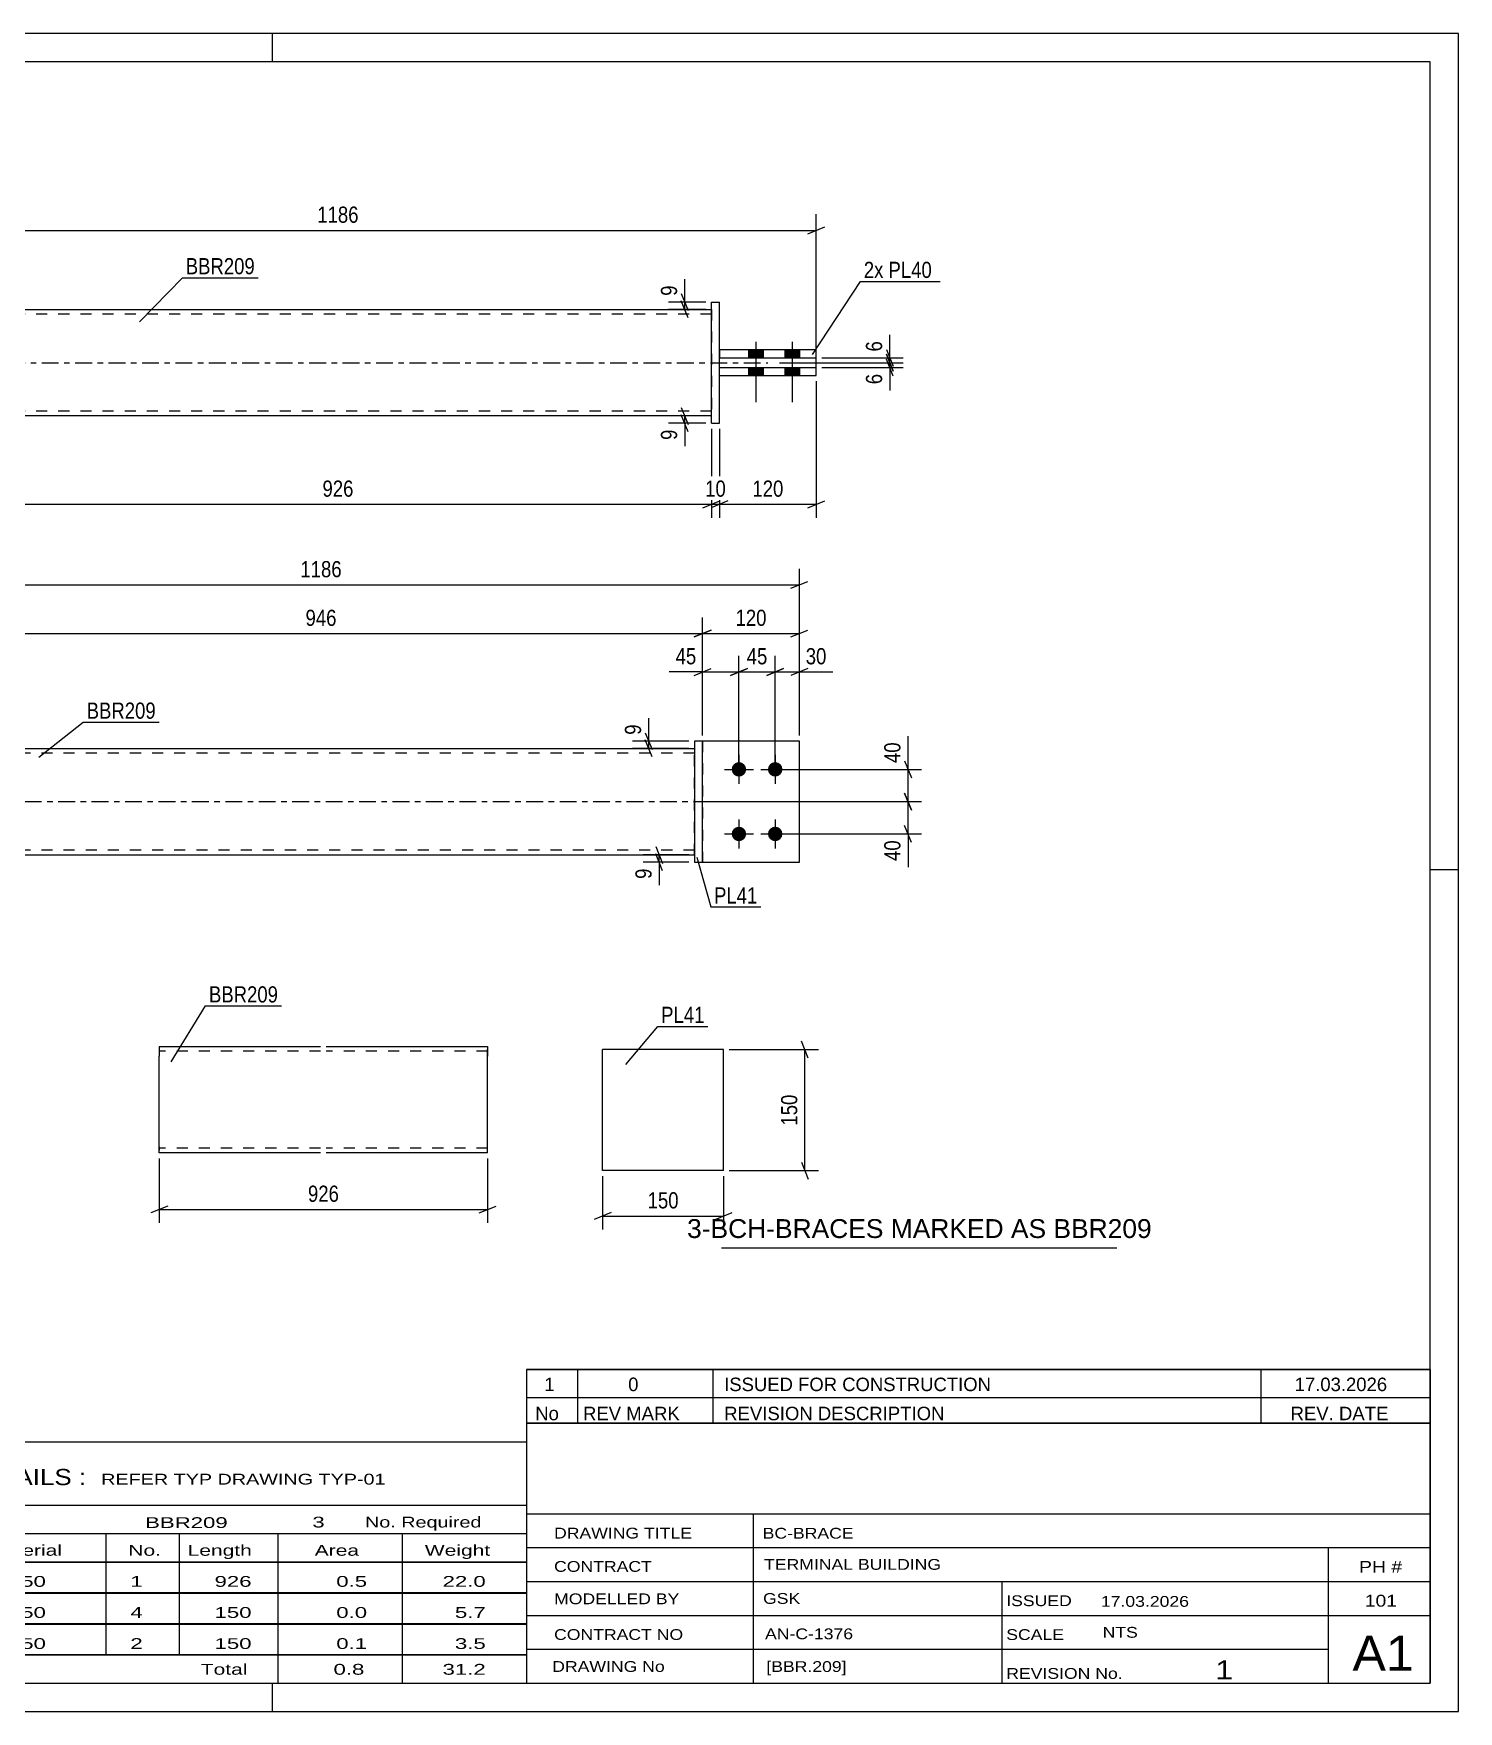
# Model space of a CAD drawing. Header units: millimetres. Extents: x 0 to 420, y 0 to 297.
# Drawn here: x 167.7 to 420, y 0 to 297 of the extents above; entities that cross this region are included whole.
import ezdxf

# ---------------------------------------------------------------- set-up
doc = ezdxf.new("R2010")
doc.units = ezdxf.units.MM
doc.linetypes.add('DXK_LINE_DOT2', pattern=[3.9198, 1.9599, -1.9599])
doc.linetypes.add('DXK_LINE_DOT3', pattern=[5.9187, 2.979, -0.9799, 0.9799, -0.9799])
doc.styles.add('Arial', font='ARIAL.TTF', dxfattribs={"height": 0.2})
doc.styles.add('Arial Narrow', font='ARIALN.TTF', dxfattribs={"height": 0.2})

# ---------------------------------------------------------------- blocks, each defined once
blk = doc.blocks.new('Unknown-581632722-1163')
at = {"color": 5, "linetype": 'Continuous'}
for p, q in [((420, 297), (0, 297)), ((210, 292), (210, 297)), ((420, 0), (420, 297)), ((415, 292), (5, 292)), ((415, 5), (415, 292)), ((420, 149), (415, 149)), ((5, 5), (415, 5)), ((210, 0), (210, 5)), ((0, 0), (420, 0))]:
    blk.add_line(p, q, dxfattribs=at)
blk = doc.blocks.new('Part-581632722-1810 - 1791')
at = {"color": 2, "linetype": 'Continuous'}
for p, q in [((152.5, 170.47), (284.75, 170.47)), ((152.5, 151.61), (284.75, 151.61))]:
    blk.add_line(p, q, dxfattribs=at)
at = {"color": 7, "linetype": 'DXK_LINE_DOT2'}
for p, q in [((152.5, 151.61), (152.5, 170.47)), ((284.75, 169.61), (152.5, 169.61)), ((284.75, 151.61), (284.75, 170.47)), ((284.75, 152.47), (152.5, 152.47))]:
    blk.add_line(p, q, dxfattribs=at)
at = {"color": 7, "linetype": 'DXK_LINE_DOT3'}
blk.add_line((142.5, 161.04), (294.75, 161.04), dxfattribs=at)
blk = doc.blocks.new('Part-581632722-1798 - 1791')
at = {"color": 7, "linetype": 'DXK_LINE_DOT2'}
for p, q in [((303.32, 171.75), (286.18, 171.75)), ((286.18, 171.75), (286.18, 150.32)), ((303.32, 150.32), (303.32, 171.75)), ((286.18, 150.32), (303.32, 150.32))]:
    blk.add_line(p, q, dxfattribs=at)
blk = doc.blocks.new('Part-581632722-1815 - 1791')
at = {"color": 2, "linetype": 'Continuous'}
for p, q in [((303.32, 171.75), (286.18, 171.75)), ((303.32, 150.32), (303.32, 171.75)), ((286.18, 150.32), (303.32, 150.32))]:
    blk.add_line(p, q, dxfattribs=at)
at = {"color": 7, "linetype": 'DXK_LINE_DOT2'}
blk.add_line((286.18, 171.75), (286.18, 150.32), dxfattribs=at)
blk = doc.blocks.new('Bolt-581632722-1800 - 1791')
at = {"linetype": 'Continuous'}
for points in [[(292.61, 168.04, -1), (292.61, 165.47, -1)], [(299.03, 168.04, -1), (299.03, 165.47, -1)], [(292.61, 156.61, -1), (292.61, 154.04, -1)], [(299.03, 156.61, -1), (299.03, 154.04, -1)]]:
    blk.add_hatch(color=1, dxfattribs=at).paths.add_polyline_path(points)
at = {"color": 1, "linetype": 'Continuous'}
for p, q in [((292.61, 169.32), (292.61, 164.18)), ((299.03, 169.32), (299.03, 164.18)), ((290.03, 166.75), (295.18, 166.75)), ((296.46, 166.75), (301.61, 166.75)), ((292.61, 157.9), (292.61, 152.75)), ((299.03, 157.9), (299.03, 152.75)), ((290.03, 155.32), (295.18, 155.32)), ((296.46, 155.32), (301.61, 155.32))]:
    blk.add_line(p, q, dxfattribs=at)
blk = doc.blocks.new('Part-581632722-1835 - 1791')
at = {"color": 2, "linetype": 'Continuous'}
for p, q in [((286.18, 171.75), (284.75, 171.75)), ((284.75, 171.75), (284.75, 150.32)), ((286.18, 150.32), (286.18, 171.75)), ((284.75, 150.32), (286.18, 150.32))]:
    blk.add_line(p, q, dxfattribs=at)
blk = doc.blocks.new('Part-581632722-2156 - 2128')
at = {"color": 2, "linetype": 'Continuous'}
for p, q in [((155.5, 248.17), (287.74, 248.17)), ((287.74, 229.31), (155.5, 229.31))]:
    blk.add_line(p, q, dxfattribs=at)
at = {"color": 7, "linetype": 'DXK_LINE_DOT2'}
for p, q in [((155.5, 229.31), (155.5, 248.17)), ((287.74, 247.31), (155.5, 247.31)), ((287.74, 248.17), (287.74, 229.31)), ((287.74, 230.17), (155.5, 230.17))]:
    blk.add_line(p, q, dxfattribs=at)
at = {"color": 7, "linetype": 'DXK_LINE_DOT3'}
blk.add_line((145.5, 238.74), (297.74, 238.74), dxfattribs=at)
blk = doc.blocks.new('Part-581632722-2134 - 2128')
at = {"color": 2, "linetype": 'Continuous'}
for p, q in [((289.17, 236.46), (289.17, 237.88)), ((289.17, 237.88), (306.31, 237.88)), ((306.31, 236.46), (306.31, 237.88)), ((289.17, 236.46), (306.31, 236.46))]:
    blk.add_line(p, q, dxfattribs=at)
blk = doc.blocks.new('Part-581632722-2139 - 2128')
at = {"color": 2, "linetype": 'Continuous'}
for p, q in [((306.31, 241.03), (289.17, 241.03)), ((289.17, 241.03), (289.17, 239.6)), ((306.31, 239.6), (306.31, 241.03)), ((289.17, 239.6), (306.31, 239.6))]:
    blk.add_line(p, q, dxfattribs=at)
blk = doc.blocks.new('Part-581632722-2151 - 2128')
at = {"color": 2, "linetype": 'Continuous'}
for p, q in [((287.74, 228.03), (287.74, 249.46)), ((287.74, 249.46), (289.17, 249.46)), ((289.17, 228.03), (289.17, 249.46)), ((287.74, 228.03), (289.17, 228.03))]:
    blk.add_line(p, q, dxfattribs=at)
blk = doc.blocks.new('Bolt-581632722-2157 - 2128')
at = {"linetype": 'Continuous'}
for points in [[(296.89, 241.03), (294.31, 241.03), (294.31, 239.6), (296.89, 239.6)], [(296.89, 241.03), (294.31, 241.03), (294.31, 239.6), (296.89, 239.6)], [(303.31, 241.03), (300.74, 241.03), (300.74, 239.6), (303.31, 239.6)], [(303.31, 241.03), (300.74, 241.03), (300.74, 239.6), (303.31, 239.6)], [(296.89, 237.88), (294.31, 237.88), (294.31, 236.46), (296.89, 236.46)], [(296.89, 237.88), (294.31, 237.88), (294.31, 236.46), (296.89, 236.46)], [(303.31, 237.88), (300.74, 237.88), (300.74, 236.46), (303.31, 236.46)], [(303.31, 237.88), (300.74, 237.88), (300.74, 236.46), (303.31, 236.46)]]:
    blk.add_hatch(color=1, dxfattribs=at).paths.add_polyline_path(points)
at = {"color": 1, "linetype": 'Continuous'}
for p, q in [((294.31, 241.03), (294.31, 239.6)), ((294.31, 241.03), (294.31, 239.6)), ((295.6, 242.46), (295.6, 231.74)), ((295.6, 242.46), (295.6, 231.74)), ((296.89, 241.03), (296.89, 239.6)), ((296.89, 241.03), (296.89, 239.6)), ((300.74, 241.03), (300.74, 239.6)), ((300.74, 241.03), (300.74, 239.6)), ((302.03, 242.46), (302.03, 231.74)), ((302.03, 242.46), (302.03, 231.74)), ((303.31, 241.03), (303.31, 239.6)), ((303.31, 241.03), (303.31, 239.6)), ((294.31, 237.88), (294.31, 236.46)), ((294.31, 237.88), (294.31, 236.46)), ((296.89, 237.88), (296.89, 236.46)), ((296.89, 237.88), (296.89, 236.46)), ((300.74, 237.88), (300.74, 236.46)), ((300.74, 237.88), (300.74, 236.46)), ((303.31, 237.88), (303.31, 236.46)), ((303.31, 237.88), (303.31, 236.46))]:
    blk.add_line(p, q, dxfattribs=at)
blk = doc.blocks.new('Part-581632722-1390 - 1374')
at = {"color": 2, "linetype": 'Continuous'}
for p, q in [((268.47, 95.73), (268.48, 117.16)), ((289.9, 117.16), (268.48, 117.16)), ((289.9, 95.73), (289.9, 117.16)), ((289.9, 95.73), (268.47, 95.73))]:
    blk.add_line(p, q, dxfattribs=at)
blk = doc.blocks.new('Part-581632722-1273 - 1255')
at = {"color": 2, "linetype": 'Continuous'}
for p, q in [((189.98, 117.72), (189.98, 116.01)), ((189.98, 117.72), (218.55, 117.72)), ((189.98, 99.92), (189.98, 116.01)), ((219.55, 117.72), (248.12, 117.72)), ((248.12, 117.72), (248.12, 117.59)), ((248.12, 117.59), (248.12, 116.01)), ((248.12, 98.86), (248.12, 116.01)), ((189.98, 98.99), (189.98, 99.92)), ((189.98, 98.86), (189.98, 98.99)), ((218.55, 98.86), (189.98, 98.86)), ((248.12, 98.86), (219.55, 98.86))]:
    blk.add_line(p, q, dxfattribs=at)
at = {"color": 7, "linetype": 'DXK_LINE_DOT2'}
for p, q in [((218.55, 116.86), (189.98, 116.86)), ((248.12, 116.86), (219.55, 116.86)), ((248.12, 116.01), (248.12, 117.22)), ((189.98, 99.92), (189.98, 99.37)), ((189.98, 99.72), (189.98, 99.79)), ((218.55, 99.72), (189.98, 99.72)), ((248.12, 99.72), (219.55, 99.72)), ((248.12, 99.72), (248.12, 99.79))]:
    blk.add_line(p, q, dxfattribs=at)
blk = doc.blocks.new('StraightDimension-581632722-2023 - 1791')
at = {"color": 7, "linetype": 'Continuous'}
for p, q in [((133.93, 172.75), (133.93, 202.26)), ((303.32, 172.75), (303.32, 202.26)), ((135.43, 200.01), (132.43, 198.81)), ((133.93, 199.41), (303.32, 199.41)), ((301.82, 198.81), (304.82, 200.01))]:
    blk.add_line(p, q, dxfattribs=at)
at = {"color": 0}
blk.add_wipeout([(222.88, 200.16), (222.88, 204.36), (214.37, 204.36), (214.37, 200.16)], dxfattribs=at)
at = {"color": 3, "style": 'Arial Narrow'}
blk.add_text('1186', height=2.863, dxfattribs=at).set_placement((214.97, 200.76))
blk = doc.blocks.new('StraightDimension-581632722-1842 - 1791')
at = {"color": 7, "linetype": 'Continuous'}
for p, q in [((276.03, 173.25), (277.23, 170.25)), ((283.75, 171.75), (273.78, 171.75)), ((283.75, 170.47), (273.78, 170.47)), ((277.23, 168.97), (276.03, 171.97)), ((276.63, 170.47), (276.63, 171.75))]:
    blk.add_line(p, q, dxfattribs=at)
at = {"color": 0}
blk.add_wipeout([(275.88, 175.31), (271.68, 175.31), (271.68, 172.28), (275.88, 172.28)], dxfattribs=at)
at = {"color": 7, "linetype": 'Continuous'}
blk.add_line((276.63, 171.75), (276.63, 175.83), dxfattribs=at)
blk.add_line((276.63, 171.75), (276.63, 175.83), dxfattribs=at)
at = {"color": 3, "style": 'Arial Narrow'}
blk.add_text('9', height=2.86, rotation=90.0002, dxfattribs=at).set_placement((275.28, 172.88))
blk = doc.blocks.new('StraightDimension-581632722-2043 - 1791')
at = {"color": 7, "linetype": 'Continuous'}
for p, q in [((284.68, 183.4), (287.68, 184.6)), ((286.18, 172.75), (286.18, 186.85)), ((294.11, 184.6), (291.11, 183.4)), ((292.61, 167.75), (292.61, 186.85)), ((286.18, 184), (292.61, 184))]:
    blk.add_line(p, q, dxfattribs=at)
at = {"color": 0}
blk.add_wipeout([(285.65, 184.75), (285.65, 188.95), (280.8, 188.95), (280.8, 184.75)], dxfattribs=at)
at = {"color": 7, "linetype": 'Continuous'}
blk.add_line((286.18, 184), (280.27, 184), dxfattribs=at)
blk.add_line((286.18, 184), (280.27, 184), dxfattribs=at)
at = {"color": 3, "style": 'Arial Narrow'}
blk.add_text('45', height=2.863, dxfattribs=at).set_placement((281.4, 185.35))
blk = doc.blocks.new('StraightDimension-581632722-1851 - 1791')
at = {"color": 7, "linetype": 'Continuous'}
for p, q in [((283.75, 151.61), (275.64, 151.61)), ((277.89, 153.11), (279.09, 150.11)), ((279.09, 148.82), (277.89, 151.82)), ((278.49, 150.32), (278.49, 151.61)), ((283.75, 150.32), (275.64, 150.32))]:
    blk.add_line(p, q, dxfattribs=at)
at = {"color": 0}
blk.add_wipeout([(277.74, 149.8), (273.54, 149.8), (273.54, 146.77), (277.74, 146.77)], dxfattribs=at)
at = {"color": 7, "linetype": 'Continuous'}
blk.add_line((278.49, 150.32), (278.49, 146.25), dxfattribs=at)
blk.add_line((278.49, 150.32), (278.49, 146.25), dxfattribs=at)
at = {"color": 3, "style": 'Arial Narrow'}
blk.add_text('9', height=2.86, rotation=90.0002, dxfattribs=at).set_placement((277.14, 147.37))
blk = doc.blocks.new('StraightDimension-581632722-2059 - 1791')
at = {"color": 7, "linetype": 'Continuous'}
for p, q in [((291.11, 183.4), (294.11, 184.6)), ((292.61, 167.75), (292.61, 186.85)), ((300.53, 184.6), (297.53, 183.4)), ((299.03, 167.75), (299.03, 186.85)), ((292.61, 184), (299.03, 184))]:
    blk.add_line(p, q, dxfattribs=at)
at = {"color": 0}
blk.add_wipeout([(298.25, 184.75), (298.25, 188.95), (293.39, 188.95), (293.39, 184.75)], dxfattribs=at)
at = {"color": 3, "style": 'Arial Narrow'}
blk.add_text('45', height=2.863, dxfattribs=at).set_placement((293.99, 185.35))
blk = doc.blocks.new('StraightDimension-581632722-1954 - 1791')
at = {"color": 7, "linetype": 'Continuous'}
for p, q in [((286.18, 172.75), (286.18, 193.65)), ((303.32, 172.75), (303.32, 193.65)), ((287.68, 191.4), (284.68, 190.2)), ((286.18, 190.8), (303.32, 190.8)), ((301.82, 190.2), (304.82, 191.4))]:
    blk.add_line(p, q, dxfattribs=at)
at = {"color": 0}
blk.add_wipeout([(298.09, 191.55), (298.09, 195.75), (291.41, 195.75), (291.41, 191.55)], dxfattribs=at)
at = {"color": 3, "style": 'Arial Narrow'}
blk.add_text('120', height=2.863, dxfattribs=at).set_placement((292.01, 192.15))
blk = doc.blocks.new('StraightDimension-581632722-1973 - 1791')
at = {"color": 7, "linetype": 'Continuous'}
for p, q in [((151.07, 162.04), (151.07, 193.65)), ((286.18, 172.75), (286.18, 193.65)), ((152.57, 191.4), (149.57, 190.2)), ((151.07, 190.8), (286.18, 190.8)), ((284.68, 190.2), (287.68, 191.4))]:
    blk.add_line(p, q, dxfattribs=at)
at = {"color": 0}
blk.add_wipeout([(221.97, 191.55), (221.97, 195.75), (215.28, 195.75), (215.28, 191.55)], dxfattribs=at)
at = {"color": 3, "style": 'Arial Narrow'}
blk.add_text('946', height=2.863, dxfattribs=at).set_placement((215.88, 192.15))
blk = doc.blocks.new('StraightDimension-581632722-2004 - 1791')
at = {"color": 7, "linetype": 'Continuous'}
for p, q in [((300.03, 166.75), (324.95, 166.75)), ((321.95, 168.25), (323.15, 165.25)), ((322.55, 161.04), (322.55, 166.75)), ((287.18, 161.04), (324.95, 161.04)), ((323.15, 159.54), (321.95, 162.54))]:
    blk.add_line(p, q, dxfattribs=at)
at = {"color": 0}
blk.add_wipeout([(321.8, 172.13), (317.6, 172.13), (317.6, 167.28), (321.8, 167.28)], dxfattribs=at)
at = {"color": 7, "linetype": 'Continuous'}
blk.add_line((322.55, 166.75), (322.55, 172.66), dxfattribs=at)
blk.add_line((322.55, 166.75), (322.55, 172.66), dxfattribs=at)
at = {"color": 3, "style": 'Arial Narrow'}
blk.add_text('40', height=2.863, rotation=90.0002, dxfattribs=at).set_placement((321.2, 167.88))
blk = doc.blocks.new('StraightDimension-581632722-2072 - 1791')
at = {"color": 7, "linetype": 'Continuous'}
for p, q in [((297.53, 183.4), (300.53, 184.6)), ((299.03, 167.75), (299.03, 186.85)), ((304.82, 184.6), (301.82, 183.4)), ((303.32, 172.75), (303.32, 186.85)), ((299.03, 184), (303.32, 184))]:
    blk.add_line(p, q, dxfattribs=at)
at = {"color": 0}
blk.add_wipeout([(308.7, 184.75), (308.7, 188.95), (303.84, 188.95), (303.84, 184.75)], dxfattribs=at)
at = {"color": 7, "linetype": 'Continuous'}
blk.add_line((303.32, 184), (309.23, 184), dxfattribs=at)
blk.add_line((303.32, 184), (309.23, 184), dxfattribs=at)
at = {"color": 3, "style": 'Arial Narrow'}
blk.add_text('30', height=2.863, dxfattribs=at).set_placement((304.44, 185.35))
blk = doc.blocks.new('StraightDimension-581632722-2013 - 1791')
at = {"color": 7, "linetype": 'Continuous'}
for p, q in [((287.18, 161.04), (324.95, 161.04)), ((321.95, 162.54), (323.15, 159.54)), ((322.55, 155.32), (322.55, 161.04)), ((300.03, 155.32), (324.95, 155.32)), ((323.15, 153.82), (321.95, 156.82))]:
    blk.add_line(p, q, dxfattribs=at)
at = {"color": 0}
blk.add_wipeout([(321.8, 154.8), (317.6, 154.8), (317.6, 149.94), (321.8, 149.94)], dxfattribs=at)
at = {"color": 7, "linetype": 'Continuous'}
blk.add_line((322.55, 155.32), (322.55, 149.42), dxfattribs=at)
blk.add_line((322.55, 155.32), (322.55, 149.42), dxfattribs=at)
at = {"color": 3, "style": 'Arial Narrow'}
blk.add_text('40', height=2.863, rotation=90.0002, dxfattribs=at).set_placement((321.2, 150.54))
blk = doc.blocks.new('StraightDimension-581632722-2273 - 2128')
at = {"color": 7, "linetype": 'Continuous'}
for p, q in [((155.5, 227.03), (155.5, 211.27)), ((287.74, 227.03), (287.74, 211.27)), ((157, 214.27), (154, 213.07)), ((286.24, 213.07), (289.24, 214.27)), ((155.5, 213.67), (287.74, 213.67))]:
    blk.add_line(p, q, dxfattribs=at)
at = {"color": 0}
blk.add_wipeout([(224.96, 214.42), (224.96, 218.62), (218.28, 218.62), (218.28, 214.42)], dxfattribs=at)
at = {"color": 3, "style": 'Arial Narrow'}
blk.add_text('926', height=2.863, dxfattribs=at).set_placement((218.88, 215.02))
blk = doc.blocks.new('StraightDimension-581632722-2185 - 2128')
at = {"color": 7, "linetype": 'Continuous'}
for p, q in [((282.41, 250.96), (283.61, 247.96)), ((283.61, 246.67), (282.41, 249.67)), ((286.74, 249.46), (280.16, 249.46)), ((286.74, 248.17), (280.16, 248.17)), ((283.01, 248.17), (283.01, 249.46))]:
    blk.add_line(p, q, dxfattribs=at)
at = {"color": 0}
blk.add_wipeout([(282.26, 253.01), (278.06, 253.01), (278.06, 249.98), (282.26, 249.98)], dxfattribs=at)
at = {"color": 7, "linetype": 'Continuous'}
blk.add_line((283.01, 249.46), (283.01, 253.53), dxfattribs=at)
blk.add_line((283.01, 249.46), (283.01, 253.53), dxfattribs=at)
at = {"color": 3, "style": 'Arial Narrow'}
blk.add_text('9', height=2.86, rotation=90.0002, dxfattribs=at).set_placement((281.66, 250.58))
blk = doc.blocks.new('StraightDimension-581632722-2196 - 2128')
at = {"color": 7, "linetype": 'Continuous'}
for p, q in [((318.71, 241.1), (319.91, 238.1)), ((299.81, 238.74), (321.71, 238.74)), ((307.31, 239.6), (321.71, 239.6)), ((319.91, 237.24), (318.71, 240.24)), ((319.31, 238.74), (319.31, 239.6))]:
    blk.add_line(p, q, dxfattribs=at)
at = {"color": 0}
blk.add_wipeout([(318.56, 243.15), (314.36, 243.15), (314.36, 240.12), (318.56, 240.12)], dxfattribs=at)
at = {"color": 7, "linetype": 'Continuous'}
blk.add_line((319.31, 239.6), (319.31, 243.68), dxfattribs=at)
blk.add_line((319.31, 239.6), (319.31, 243.68), dxfattribs=at)
at = {"color": 3, "style": 'Arial Narrow'}
blk.add_text('6', height=2.86, rotation=90.0002, dxfattribs=at).set_placement((317.96, 240.72))
blk = doc.blocks.new('StraightDimension-581632722-2205 - 2128')
at = {"color": 7, "linetype": 'Continuous'}
for p, q in [((299.81, 238.74), (321.71, 238.74)), ((307.31, 237.88), (321.71, 237.88)), ((318.71, 240.24), (319.91, 237.24)), ((319.91, 236.38), (318.71, 239.38)), ((319.31, 237.88), (319.31, 238.74))]:
    blk.add_line(p, q, dxfattribs=at)
at = {"color": 0}
blk.add_wipeout([(318.56, 237.36), (314.36, 237.36), (314.36, 234.33), (318.56, 234.33)], dxfattribs=at)
at = {"color": 7, "linetype": 'Continuous'}
blk.add_line((319.31, 237.88), (319.31, 233.81), dxfattribs=at)
blk.add_line((319.31, 237.88), (319.31, 233.81), dxfattribs=at)
at = {"color": 3, "style": 'Arial Narrow'}
blk.add_text('6', height=2.86, rotation=90.0002, dxfattribs=at).set_placement((317.96, 234.93))
blk = doc.blocks.new('StraightDimension-581632722-2225 - 2128')
at = {"color": 7, "linetype": 'Continuous'}
for p, q in [((286.74, 229.31), (280.16, 229.31)), ((282.41, 230.81), (283.61, 227.81)), ((283.61, 226.53), (282.41, 229.53)), ((283.01, 228.03), (283.01, 229.31)), ((286.74, 228.03), (280.16, 228.03))]:
    blk.add_line(p, q, dxfattribs=at)
at = {"color": 0}
blk.add_wipeout([(282.26, 227.5), (278.06, 227.5), (278.06, 224.47), (282.26, 224.47)], dxfattribs=at)
at = {"color": 7, "linetype": 'Continuous'}
blk.add_line((283.01, 228.03), (283.01, 223.95), dxfattribs=at)
blk.add_line((283.01, 228.03), (283.01, 223.95), dxfattribs=at)
at = {"color": 3, "style": 'Arial Narrow'}
blk.add_text('9', height=2.86, rotation=90.0002, dxfattribs=at).set_placement((281.66, 225.07))
blk = doc.blocks.new('StraightDimension-581632722-2235 - 2128')
at = {"color": 7, "linetype": 'Continuous'}
for p, q in [((306.31, 235.46), (306.31, 211.27)), ((289.17, 227.03), (289.17, 211.27)), ((290.67, 214.27), (287.67, 213.07)), ((304.81, 213.07), (307.81, 214.27)), ((289.17, 213.67), (306.31, 213.67))]:
    blk.add_line(p, q, dxfattribs=at)
at = {"color": 0}
blk.add_wipeout([(301.08, 214.42), (301.08, 218.62), (294.4, 218.62), (294.4, 214.42)], dxfattribs=at)
at = {"color": 3, "style": 'Arial Narrow'}
blk.add_text('120', height=2.863, dxfattribs=at).set_placement((295, 215.02))
blk = doc.blocks.new('StraightDimension-581632722-2245 - 2128')
at = {"color": 7, "linetype": 'Continuous'}
for p, q in [((287.74, 227.03), (287.74, 211.27)), ((289.17, 227.03), (289.17, 211.27)), ((286.24, 213.07), (289.24, 214.27)), ((290.67, 214.27), (287.67, 213.07)), ((287.74, 213.67), (289.17, 213.67))]:
    blk.add_line(p, q, dxfattribs=at)
at = {"color": 0}
blk.add_wipeout([(290.88, 214.42), (290.88, 218.62), (286.03, 218.62), (286.03, 214.42)], dxfattribs=at)
at = {"color": 3, "style": 'Arial Narrow'}
blk.add_text('10', height=2.863, dxfattribs=at).set_placement((286.63, 215.02))
blk = doc.blocks.new('StraightDimension-581632722-2282 - 2128')
at = {"color": 7, "linetype": 'Continuous'}
for p, q in [((136.92, 237.44), (136.92, 265.01)), ((306.31, 237.46), (306.31, 265.01)), ((138.42, 262.76), (135.42, 261.56)), ((136.92, 262.16), (306.31, 262.16)), ((304.81, 261.56), (307.81, 262.76))]:
    blk.add_line(p, q, dxfattribs=at)
at = {"color": 0}
blk.add_wipeout([(225.88, 262.91), (225.88, 267.11), (217.36, 267.11), (217.36, 262.91)], dxfattribs=at)
at = {"color": 3, "style": 'Arial Narrow'}
blk.add_text('1186', height=2.863, dxfattribs=at).set_placement((217.96, 263.51))
blk = doc.blocks.new('StraightDimension-581632722-1392 - 1374')
at = {"color": 7, "linetype": 'Continuous'}
for p, q in [((268.47, 94.73), (268.47, 85.29)), ((289.9, 94.73), (289.9, 85.29)), ((269.97, 88.29), (266.97, 87.09)), ((268.47, 87.69), (289.9, 87.69)), ((288.4, 87.09), (291.4, 88.29))]:
    blk.add_line(p, q, dxfattribs=at)
at = {"color": 0}
blk.add_wipeout([(282.53, 88.44), (282.53, 92.64), (275.85, 92.64), (275.85, 88.44)], dxfattribs=at)
at = {"color": 3, "style": 'Arial Narrow'}
blk.add_text('150', height=2.863, dxfattribs=at).set_placement((276.45, 89.04))
blk = doc.blocks.new('StraightDimension-581632722-1397 - 1374')
at = {"color": 7, "linetype": 'Continuous'}
for p, q in [((290.9, 117.16), (306.69, 117.16)), ((304.89, 115.66), (303.69, 118.66)), ((304.29, 95.73), (304.29, 117.16)), ((290.9, 95.73), (306.69, 95.73)), ((303.69, 97.23), (304.89, 94.23))]:
    blk.add_line(p, q, dxfattribs=at)
at = {"color": 0}
blk.add_wipeout([(303.54, 109.79), (299.34, 109.79), (299.34, 103.1), (303.54, 103.1)], dxfattribs=at)
at = {"color": 3, "style": 'Arial Narrow'}
blk.add_text('150', height=2.863, rotation=90.0002, dxfattribs=at).set_placement((302.94, 103.7))
blk = doc.blocks.new('StraightDimension-581632722-1353 - 1255')
at = {"color": 7, "linetype": 'Continuous'}
for p, q in [((189.98, 97.86), (189.98, 86.46)), ((248.12, 97.86), (248.12, 86.46)), ((191.48, 89.46), (188.48, 88.26)), ((246.62, 88.26), (249.62, 89.46)), ((189.98, 88.86), (248.12, 88.86))]:
    blk.add_line(p, q, dxfattribs=at)
at = {"color": 0}
blk.add_wipeout([(222.39, 89.61), (222.39, 93.81), (215.71, 93.81), (215.71, 89.61)], dxfattribs=at)
at = {"color": 3, "style": 'Arial Narrow'}
blk.add_text('926', height=2.863, dxfattribs=at).set_placement((216.31, 90.21))
blk = doc.blocks.new('Unknown-581632722-3380')
at = {"color": 7, "linetype": 'Continuous'}
blk.add_line((289.5, 82.05), (359.5, 82.05), dxfattribs=at)
at = {"color": 7, "style": 'Arial'}
blk.add_text('3-BCH-BRACES MARKED AS BBR209', height=3.3428, dxfattribs=at).set_placement((283.43, 83.8))
blk = doc.blocks.new('Unknown-581632722-3377')
at = {"color": 7, "linetype": 'Continuous'}
for p, q in [((255, 51.05), (255, 5)), ((255, 51.05), (415, 51.05)), ((415, 51), (415, 5)), ((255, 35), (415, 35)), ((295.14, 35), (295.14, 5)), ((255, 29), (415, 29)), ((397, 5.05), (397, 29.05)), ((255, 23), (415, 23)), ((339.14, 23), (339.14, 5)), ((255, 17), (415, 17)), ((255, 11), (397, 11)), ((255, 5), (415, 5))]:
    blk.add_line(p, q, dxfattribs=at)
at = {"color": 7, "style": 'Arial Narrow'}
for s, height, width, p in [('DRAWING TITLE', 1.9089, 1.425378, (259.88, 30.61)), ('BC-BRACE', 1.909, 1.425378, (296.81, 30.59)), ('TERMINAL BUILDING', 1.9089, 1.425378, (297.06, 25.07)), ('CONTRACT', 1.909, 1.425378, (259.88, 24.71)), ('MODELLED BY', 1.9089, 1.425378, (259.88, 18.98)), ('GSK', 1.909, 1.425378, (296.88, 19.04)), ('ISSUED', 1.909, 1.425378, (339.94, 18.64)), ('17.03.2026', 1.909, 1.425378, (356.69, 18.52)), ('CONTRACT NO', 1.9089, 1.425378, (259.88, 12.66)), ('AN-C-1376', 1.909, 1.425378, (297.23, 12.78)), ('SCALE', 1.909, 1.425378, (339.94, 12.65)), ('A1', 6.204, 1.25, (401.24, 7.2)), ('DRAWING No', 1.909, 1.425378, (259.56, 7)), ('[BBR.209]', 1.909, 1.425378, (297.46, 6.99)), ('1', 3.34, 1.5, (376.91, 5.68)), ('REVISION No.', 1.9089, 1.425378, (339.94, 5.77))]:
    blk.add_text(s, height=height, dxfattribs=dict(at, width=width)).set_placement(p)
at = {"color": 7, "linetype": 'Continuous', "style": 'Arial Narrow'}
for s, height, width, p in [('PH #', 2.1, 1.42538, (402.4, 24.55)), ('101', 2.1, 1.42538, (403.41, 18.55)), ('NTS', 1.909, 1.425378, (357, 13.05))]:
    blk.add_text(s, height=height, dxfattribs=dict(at, width=width)).set_placement(p)
blk = doc.blocks.new('Unknown-581632722-3378')
at = {"color": 7, "linetype": 'Continuous'}
for p, q in [((255, 60.55), (415, 60.55)), ((415, 60.55), (255, 60.55)), ((255, 60.55), (255, 55.55)), ((264, 60.55), (264, 55.55)), ((288, 60.55), (288, 55.55)), ((385, 60.55), (385, 55.55)), ((415, 60.55), (415, 55.55)), ((255, 55.55), (415, 55.55)), ((255, 55.55), (255, 51.05)), ((255, 55.55), (415, 55.55)), ((264, 55.55), (264, 51.05)), ((288, 55.55), (288, 51.05)), ((385, 55.55), (385, 51.05)), ((415, 55.55), (415, 51.05)), ((415, 51.05), (255, 51.05))]:
    blk.add_line(p, q, dxfattribs=at)
at = {"color": 7, "linetype": 'Continuous', "style": 'Arial Narrow'}
for s, height, width, p in [('1', 2.39, 1.196471, (258.16, 56.7)), ('0', 2.39, 1.196471, (273, 56.7)), ('ISSUED FOR CONSTRUCTION', 2.3861, 1.196471, (290, 56.7)), ('17.03.2026', 2.386, 1.196471, (391, 56.7)), ('No', 2.386, 1.2, (256.54, 51.55)), ('REV MARK', 2.386, 1.2, (265, 51.55)), ('REVISION DESCRIPTION', 2.3861, 1.2, (290, 51.55)), ('REV. DATE', 2.386, 1.2, (390.28, 51.55))]:
    blk.add_text(s, height=height, dxfattribs=dict(at, width=width)).set_placement(p)
blk = doc.blocks.new('Unknown-581632722-3379')
at = {"color": 7, "linetype": 'Continuous'}
for p, q in [((95, 47.75), (255, 47.75)), ((95, 36.5), (95, 47.75)), ((255, 47.75), (255, 36.5)), ((95, 36.5), (255, 36.5)), ((95, 36.5), (95, 31.5)), ((255, 36.5), (255, 31.5)), ((95, 31.5), (255, 31.5)), ((95, 31.5), (95, 26.5)), ((119, 31.5), (119, 26.5)), ((154.5, 31.5), (154.5, 26.5)), ((180.5, 31.5), (180.5, 26.5)), ((193.5, 31.5), (193.5, 26.5)), ((211, 31.5), (211, 26.5)), ((233, 31.5), (233, 26.5)), ((255, 31.5), (255, 26.5)), ((95, 26.5), (255, 26.5)), ((95, 26.45), (95, 21.05)), ((95, 26.45), (255, 26.45)), ((119, 26.5), (119, 21)), ((154.5, 26.5), (154.5, 21)), ((180.5, 26.5), (180.5, 21)), ((193.5, 26.5), (193.5, 21)), ((211, 26.5), (211, 21)), ((233, 26.5), (233, 21)), ((255, 26.45), (255, 21.05)), ((95, 21.05), (255, 21.05)), ((95, 20.95), (95, 15.55)), ((95, 20.95), (255, 20.95)), ((119, 21), (119, 15.5)), ((154.5, 21), (154.5, 15.5)), ((180.5, 21), (180.5, 15.5)), ((193.5, 21), (193.5, 15.5)), ((211, 21), (211, 15.5)), ((233, 21), (233, 15.5)), ((255, 20.95), (255, 15.55)), ((95, 15.55), (255, 15.55)), ((95, 15.45), (95, 10.05)), ((95, 15.45), (255, 15.45)), ((119, 15.5), (119, 10)), ((154.5, 15.5), (154.5, 10)), ((180.5, 15.5), (180.5, 10)), ((193.5, 15.5), (193.5, 10)), ((211, 15.5), (211, 10)), ((233, 15.5), (233, 10)), ((255, 15.45), (255, 10.05)), ((95, 10.05), (255, 10.05)), ((95, 10), (255, 10)), ((95, 10), (95, 5)), ((211, 10), (211, 5)), ((233, 10), (233, 5)), ((255, 10), (255, 5)), ((95, 5), (255, 5))]:
    blk.add_line(p, q, dxfattribs=at)
at = {"color": 7, "style": 'Arial Narrow'}
for s, height, width, p in [('GENERAL NOTES & WELD DETAILS :', 2.8633, 1.4, (96.15, 40.06)), ('REFER TYP DRAWING TYP-01', 1.9089, 1.6, (179.7, 40.16)), ("MATERIAL LIST FOR ASSEMBLY MK'D", 1.9089, 1.6, (96.15, 32.56)), ('BBR209', 1.909, 1.794707, (187.48, 32.47)), ('3', 1.91, 1.794707, (217.08, 32.56)), ('No. Required', 1.9089, 1.6, (226.41, 32.56)), ('Mark', 1.909, 1.7, (96.34, 27.5)), ('Profile', 1.909, 1.7, (129.41, 27.5)), ('Material', 1.909, 1.7, (159.54, 27.56)), ('No.', 1.909, 1.7, (184.5, 27.56)), ('Length', 1.909, 1.7, (195, 27.56)), ('Area', 1.909, 1.7, (217.5, 27.56)), ('Weight', 1.909, 1.7, (237, 27.56))]:
    blk.add_text(s, height=height, dxfattribs=dict(at, width=width)).set_placement(p)
at = {"color": 7, "linetype": 'Continuous', "style": 'Arial Narrow'}
for s, height, width, p in [('BBR209', 1.909, 1.794707, (96.5, 22.06)), ('SHS132*6', 1.909, 1.794707, (121, 22.06)), ('E350', 1.909, 1.794707, (160.74, 22.06)), ('1', 1.91, 1.794707, (184.86, 22.06)), ('926', 1.909, 1.794707, (199.77, 22.06)), ('0.5', 1.909, 1.794707, (221.32, 22.06)), ('22.0', 1.909, 1.794707, (240.14, 22.06)), ('PL40', 1.909, 1.794707, (96.5, 16.56)), ('PL10*120', 1.909, 1.794707, (121, 16.56)), ('E350', 1.909, 1.794707, (160.74, 16.56)), ('4', 1.91, 1.794707, (184.86, 16.56)), ('150', 1.909, 1.794707, (199.77, 16.56)), ('0.0', 1.909, 1.794707, (221.32, 16.56)), ('5.7', 1.909, 1.794707, (242.33, 16.56)), ('PL41', 1.909, 1.794707, (96.5, 11.06)), ('PL10*150', 1.909, 1.794707, (121, 11.06)), ('E350', 1.909, 1.794707, (160.74, 11.06)), ('2', 1.91, 1.794707, (184.86, 11.06)), ('150', 1.909, 1.794707, (199.77, 11.06)), ('0.1', 1.909, 1.794707, (221.32, 11.06)), ('3.5', 1.909, 1.794707, (242.33, 11.06)), ('Total', 1.909, 1.7, (197.33, 6.5)), ('0.8', 1.909, 1.794707, (220.83, 6.5)), ('31.2', 1.909, 1.794707, (240.14, 6.5))]:
    blk.add_text(s, height=height, dxfattribs=dict(at, width=width)).set_placement(p)
blk = doc.blocks.new('Mark-581632722-1806 - 1791')
at = {"color": 0}
blk.add_wipeout([(189.37, 175.72), (189.37, 178.72), (177.13, 178.72), (177.13, 175.72)], dxfattribs=at)
blk.add_wipeout([(189.37, 175.72), (189.37, 178.72), (177.13, 178.72), (177.13, 175.72)], dxfattribs=at)
at = {"color": 30, "linetype": 'Continuous'}
for p, q in [((168.63, 168.89), (176.53, 175.12)), ((176.53, 175.12), (189.97, 175.12))]:
    blk.add_line(p, q, dxfattribs=at)
at = {"color": 3, "style": 'Arial Narrow'}
blk.add_text('BBR209', height=2.863, dxfattribs=at).set_placement((177.13, 175.72))
blk = doc.blocks.new('Mark-581632722-1831 - 1791')
at = {"color": 0}
blk.add_wipeout([(295.88, 143.01), (295.88, 146.01), (288.21, 146.01), (288.21, 143.01)], dxfattribs=at)
blk.add_wipeout([(295.88, 143.01), (295.88, 146.01), (288.21, 146.01), (288.21, 143.01)], dxfattribs=at)
at = {"color": 30, "linetype": 'Continuous'}
for p, q in [((285.18, 151.19), (287.61, 142.41)), ((287.61, 142.41), (296.48, 142.41))]:
    blk.add_line(p, q, dxfattribs=at)
at = {"color": 3, "style": 'Arial Narrow'}
blk.add_text('PL41', height=2.863, dxfattribs=at).set_placement((288.21, 143.01))
blk = doc.blocks.new('Mark-581632722-2152 - 2128')
at = {"color": 0}
blk.add_wipeout([(206.91, 254.39), (206.91, 257.39), (194.67, 257.39), (194.67, 254.39)], dxfattribs=at)
blk.add_wipeout([(206.91, 254.39), (206.91, 257.39), (194.67, 257.39), (194.67, 254.39)], dxfattribs=at)
at = {"color": 30, "linetype": 'Continuous'}
for p, q in [((186.5, 245.95), (194.07, 253.79)), ((194.07, 253.79), (207.51, 253.79))]:
    blk.add_line(p, q, dxfattribs=at)
at = {"color": 3, "style": 'Arial Narrow'}
blk.add_text('BBR209', height=2.863, dxfattribs=at).set_placement((194.67, 254.39))
blk = doc.blocks.new('MarkSet-581632722-2341 - 2128')
at = {"color": 0}
blk.add_wipeout([(318.19, 253.74), (318.19, 256.74), (314.72, 256.74), (314.72, 253.74)], dxfattribs=at)
blk.add_wipeout([(318.19, 253.74), (318.19, 256.74), (314.72, 256.74), (314.72, 253.74)], dxfattribs=at)
at = {"color": 30, "linetype": 'Continuous'}
blk.add_line((305.63, 240.17), (314.12, 253.14), dxfattribs=at)
at = {"color": 0}
blk.add_wipeout([(326.76, 253.74), (326.76, 256.74), (319.09, 256.74), (319.09, 253.74)], dxfattribs=at)
blk.add_wipeout([(326.76, 253.74), (326.76, 256.74), (319.09, 256.74), (319.09, 253.74)], dxfattribs=at)
at = {"color": 30, "linetype": 'Continuous'}
blk.add_line((314.12, 253.14), (328.26, 253.14), dxfattribs=at)
at = {"color": 3, "style": 'Arial Narrow'}
for s, p in [('2x', (314.72, 253.74)), ('PL40', (319.09, 253.74))]:
    blk.add_text(s, height=2.863, dxfattribs=at).set_placement(p)
blk = doc.blocks.new('Mark-581632722-1386 - 1374')
at = {"color": 0}
blk.add_wipeout([(286.52, 121.87), (286.52, 124.87), (278.84, 124.87), (278.84, 121.87)], dxfattribs=at)
blk.add_wipeout([(286.52, 121.87), (286.52, 124.87), (278.84, 124.87), (278.84, 121.87)], dxfattribs=at)
at = {"color": 30, "linetype": 'Continuous'}
for p, q in [((272.57, 114.52), (278.24, 121.27)), ((278.24, 121.27), (287.12, 121.27))]:
    blk.add_line(p, q, dxfattribs=at)
at = {"color": 3, "style": 'Arial Narrow'}
blk.add_text('PL41', height=2.863, dxfattribs=at).set_placement((278.84, 121.87))
blk = doc.blocks.new('Mark-581632722-1268 - 1255')
at = {"color": 0}
blk.add_wipeout([(211.02, 125.49), (211.02, 128.49), (198.78, 128.49), (198.78, 125.49)], dxfattribs=at)
blk.add_wipeout([(211.02, 125.49), (211.02, 128.49), (198.78, 128.49), (198.78, 125.49)], dxfattribs=at)
at = {"color": 30, "linetype": 'Continuous'}
for p, q in [((192.06, 114.97), (198.18, 124.89)), ((198.18, 124.89), (211.62, 124.89))]:
    blk.add_line(p, q, dxfattribs=at)
at = {"color": 3, "style": 'Arial Narrow'}
blk.add_text('BBR209', height=2.863, dxfattribs=at).set_placement((198.78, 125.49))

msp = doc.modelspace()

# ---------------------------------------------------------------- block references
for name in ['Unknown-581632722-1163', 'Part-581632722-2156 - 2128', 'Part-581632722-2151 - 2128', 'Part-581632722-2139 - 2128', 'Bolt-581632722-2157 - 2128', 'Part-581632722-2134 - 2128', 'Part-581632722-1810 - 1791', 'Part-581632722-1835 - 1791', 'Part-581632722-1798 - 1791', 'Part-581632722-1815 - 1791', 'Bolt-581632722-1800 - 1791', 'Part-581632722-1273 - 1255', 'Part-581632722-1390 - 1374', 'Unknown-581632722-3378', 'Unknown-581632722-3377', 'Unknown-581632722-3379']:
    msp.add_blockref(name, (0, 0))

# ---------------------------------------------------------------- next in the draw order: block references
for name in ['StraightDimension-581632722-2185 - 2128', 'StraightDimension-581632722-2196 - 2128', 'StraightDimension-581632722-2273 - 2128', 'StraightDimension-581632722-2023 - 1791', 'StraightDimension-581632722-1851 - 1791', 'Mark-581632722-1268 - 1255', 'Mark-581632722-1386 - 1374', 'StraightDimension-581632722-1353 - 1255', 'StraightDimension-581632722-1392 - 1374']:
    msp.add_blockref(name, (0, 0))

# ---------------------------------------------------------------- next in the draw order: block references
for name in ['StraightDimension-581632722-2205 - 2128', 'StraightDimension-581632722-2225 - 2128', 'StraightDimension-581632722-1842 - 1791', 'StraightDimension-581632722-1397 - 1374', 'Unknown-581632722-3380']:
    msp.add_blockref(name, (0, 0))

# ---------------------------------------------------------------- next in the draw order: block references
for name in ['StraightDimension-581632722-2282 - 2128', 'StraightDimension-581632722-2235 - 2128', 'StraightDimension-581632722-2043 - 1791']:
    msp.add_blockref(name, (0, 0))

# ---------------------------------------------------------------- next in the draw order: block references
for name in ['Mark-581632722-2152 - 2128', 'MarkSet-581632722-2341 - 2128', 'StraightDimension-581632722-2245 - 2128', 'StraightDimension-581632722-2059 - 1791']:
    msp.add_blockref(name, (0, 0))

# ---------------------------------------------------------------- next in the draw order: block references
msp.add_blockref('StraightDimension-581632722-1954 - 1791', (0, 0))

# ---------------------------------------------------------------- next in the draw order: block references
msp.add_blockref('StraightDimension-581632722-1973 - 1791', (0, 0))

# ---------------------------------------------------------------- next in the draw order: block references
for name in ['Mark-581632722-1806 - 1791', 'StraightDimension-581632722-2004 - 1791']:
    msp.add_blockref(name, (0, 0))

# ---------------------------------------------------------------- next in the draw order: block references
for name in ['StraightDimension-581632722-2072 - 1791', 'StraightDimension-581632722-2013 - 1791']:
    msp.add_blockref(name, (0, 0))

# ---------------------------------------------------------------- next in the draw order: block references
msp.add_blockref('Mark-581632722-1831 - 1791', (0, 0))

doc.saveas('drawing.dxf')
